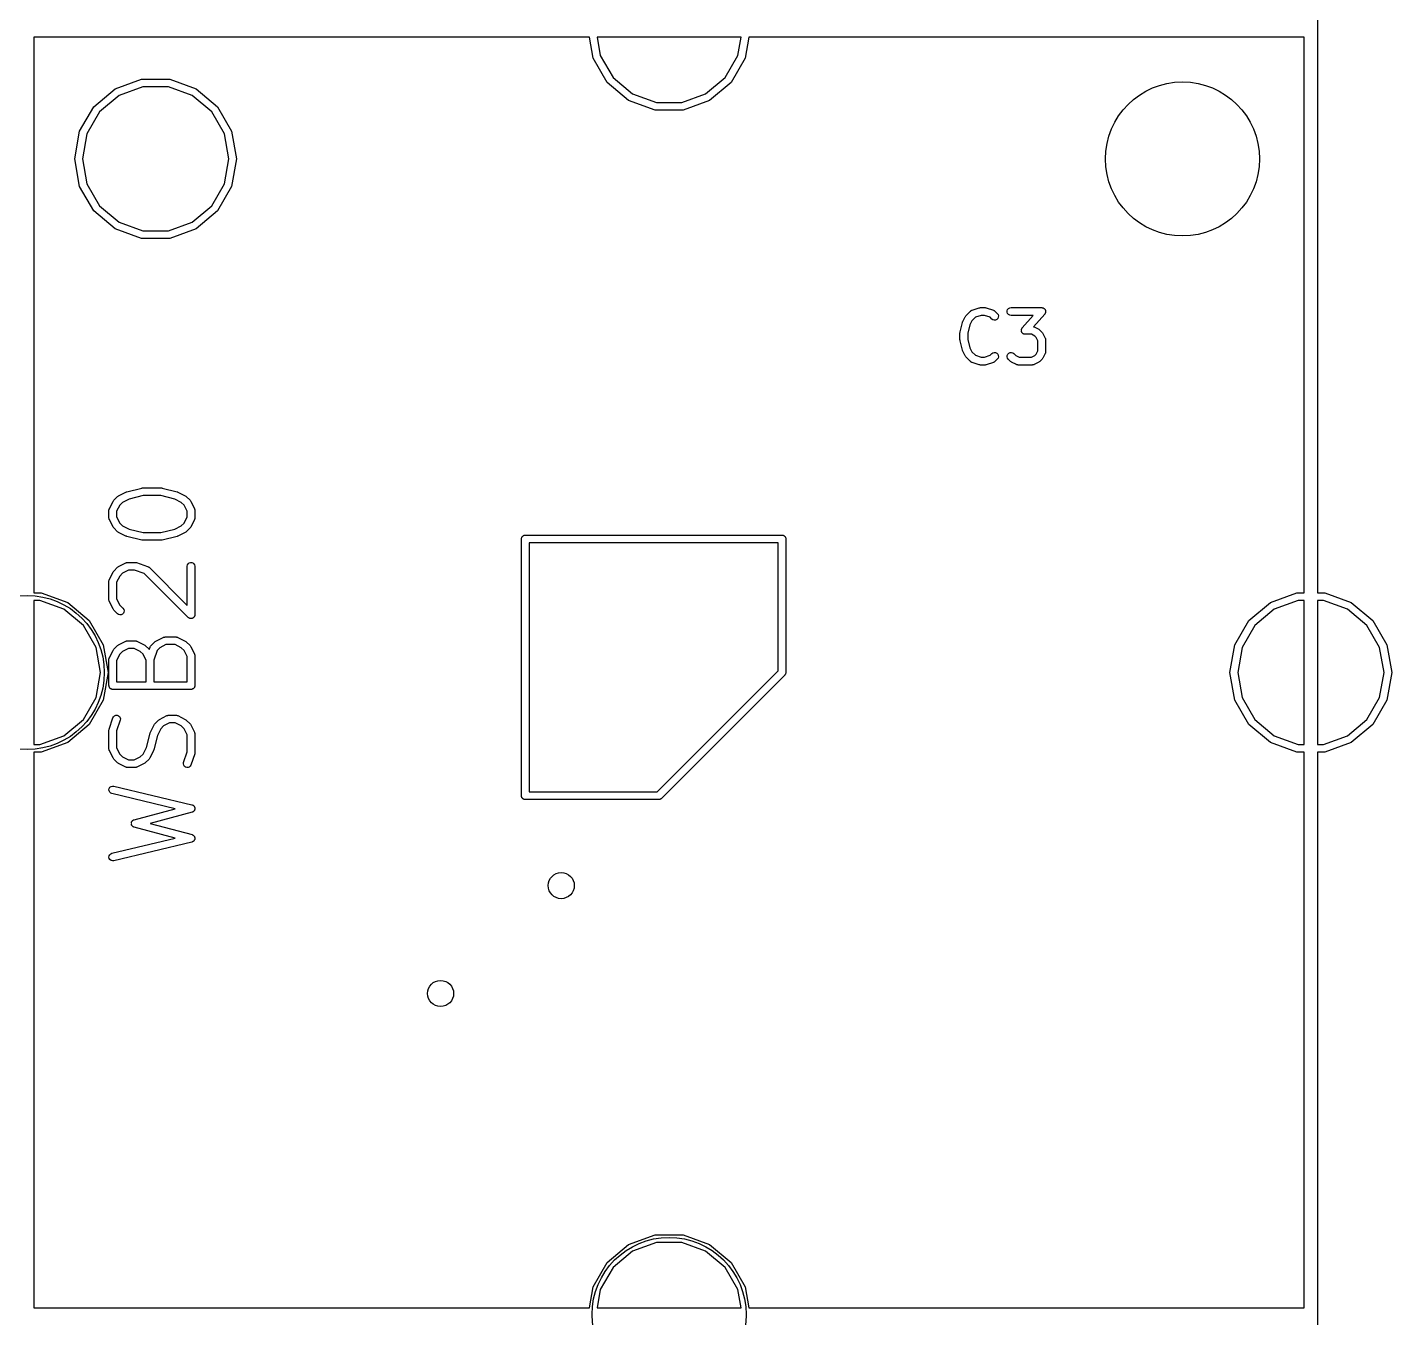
# Model space of a CAD drawing. Extents: x 0 to 102, y -163 to 0.
# Drawn here: x 75 to 101.58, y -125.06 to -99.94 of the extents above; entities that cross this region are included whole.
import ezdxf

# ---------------------------------------------------------------- set-up
doc = ezdxf.new("R2010")
doc.units = 0
doc.header["$MEASUREMENT"] = 0
doc.layers.add('BLACK', color=7, linetype='CONTINUOUS')

msp = doc.modelspace()

# ---------------------------------------------------------------- linework, layer by layer
at = {"layer": 'Black'}
for p, q in [((100.127, -89.0511), (100.127, -100)), ((85.9474, -100.127), (75.127, -100.127)), ((75.127, -100.127), (75.127, -110.949)), ((86.02, -100.539), (85.9474, -100.127)), ((86.0974, -100.127), (86.1609, -100.487)), ((88.9026, -100.127), (86.0974, -100.127)), ((88.8391, -100.487), (88.9026, -100.127)), ((89.0526, -100.127), (88.98, -100.539)), ((99.873, -100.127), (89.0526, -100.127)), ((99.873, -110.949), (99.873, -100.127)), ((100.127, -100), (100.127, -110.949)), ((86.2935, -101.012), (86.02, -100.539)), ((86.1609, -100.487), (86.4084, -100.916)), ((88.5916, -100.916), (88.8391, -100.487)), ((88.98, -100.539), (88.7065, -101.012)), ((76.7125, -101.136), (77.2265, -100.949)), ((77.2265, -100.949), (77.7735, -100.949)), ((77.7735, -100.949), (78.2875, -101.136)), ((86.4084, -100.916), (86.7875, -101.234)), ((88.2125, -101.234), (88.5916, -100.916)), ((76.2935, -101.488), (76.7125, -101.136)), ((77.2526, -101.097), (76.7875, -101.266)), ((77.7474, -101.097), (77.2526, -101.097)), ((78.2125, -101.266), (77.7474, -101.097)), ((78.2875, -101.136), (78.7065, -101.488)), ((86.7125, -101.364), (86.2935, -101.012)), ((86.7875, -101.234), (87.2526, -101.403)), ((87.7474, -101.403), (88.2125, -101.234)), ((88.7065, -101.012), (88.2875, -101.364)), ((76.02, -101.961), (76.2935, -101.488)), ((76.7875, -101.266), (76.4084, -101.584)), ((78.5916, -101.584), (78.2125, -101.266)), ((78.7065, -101.488), (78.98, -101.961)), ((87.2265, -101.551), (86.7125, -101.364)), ((87.2526, -101.403), (87.7474, -101.403)), ((88.2875, -101.364), (87.7735, -101.551)), ((76.4084, -101.584), (76.1609, -102.013)), ((78.8391, -102.013), (78.5916, -101.584)), ((87.7735, -101.551), (87.2265, -101.551)), ((75.925, -102.5), (76.02, -101.961)), ((76.1609, -102.013), (76.075, -102.5)), ((78.925, -102.5), (78.8391, -102.013)), ((78.98, -101.961), (79.075, -102.5)), ((76.02, -103.039), (75.925, -102.5)), ((76.075, -102.5), (76.1609, -102.987)), ((78.8391, -102.987), (78.925, -102.5)), ((79.075, -102.5), (78.98, -103.039)), ((76.2935, -103.512), (76.02, -103.039)), ((76.1609, -102.987), (76.4084, -103.416)), ((78.5916, -103.416), (78.8391, -102.987)), ((78.98, -103.039), (78.7065, -103.512)), ((76.7125, -103.864), (76.2935, -103.512)), ((76.4084, -103.416), (76.7875, -103.734)), ((78.2125, -103.734), (78.5916, -103.416)), ((78.7065, -103.512), (78.2875, -103.864)), ((77.2265, -104.051), (76.7125, -103.864)), ((76.7875, -103.734), (77.2526, -103.903)), ((77.2526, -103.903), (77.7474, -103.903)), ((77.7474, -103.903), (78.2125, -103.734)), ((78.2875, -103.864), (77.7735, -104.051)), ((77.7735, -104.051), (77.2265, -104.051)), ((93.2797, -105.555), (93.3716, -105.464)), ((93.3716, -105.464), (93.3752, -105.461)), ((93.3752, -105.461), (93.3781, -105.458)), ((93.3781, -105.458), (93.386, -105.453)), ((93.386, -105.453), (93.3933, -105.448)), ((93.3933, -105.448), (93.3975, -105.447)), ((93.3975, -105.447), (93.4014, -105.445)), ((93.4014, -105.445), (93.5393, -105.399)), ((93.5393, -105.399), (93.5513, -105.397)), ((93.5513, -105.397), (93.5634, -105.395)), ((93.5634, -105.395), (93.6553, -105.395)), ((93.6553, -105.395), (93.6673, -105.397)), ((93.6673, -105.397), (93.6794, -105.399)), ((93.6794, -105.399), (93.8173, -105.445)), ((93.8173, -105.445), (93.8211, -105.447)), ((93.8211, -105.447), (93.8254, -105.448)), ((93.8254, -105.448), (93.8327, -105.453)), ((93.8327, -105.453), (93.8405, -105.458)), ((93.8405, -105.458), (93.8435, -105.461)), ((93.8435, -105.461), (93.8471, -105.464)), ((93.8471, -105.464), (93.893, -105.509)), ((94.0858, -105.458), (94.0949, -105.433)), ((94.0858, -105.485), (94.0858, -105.458)), ((94.0949, -105.51), (94.0858, -105.485)), ((94.0949, -105.433), (94.1119, -105.413)), ((94.1119, -105.413), (94.1348, -105.4)), ((94.1348, -105.4), (94.1609, -105.395)), ((94.1609, -105.395), (94.7584, -105.395)), ((94.7584, -105.395), (94.7657, -105.397)), ((94.7657, -105.397), (94.7732, -105.397)), ((94.7732, -105.397), (94.7786, -105.399)), ((94.7786, -105.399), (94.7844, -105.4)), ((94.7844, -105.4), (94.7909, -105.404)), ((94.7909, -105.404), (94.7978, -105.406)), ((94.7978, -105.406), (94.8023, -105.41)), ((94.8023, -105.41), (94.8074, -105.413)), ((94.8074, -105.413), (94.8121, -105.419)), ((94.8121, -105.419), (94.8177, -105.424)), ((94.8177, -105.424), (94.8206, -105.429)), ((94.8206, -105.429), (94.8244, -105.433)), ((94.8244, -105.433), (94.8269, -105.44)), ((94.8294, -105.499), (94.8264, -105.504)), ((94.8269, -105.44), (94.8305, -105.447)), ((94.8309, -105.492), (94.8294, -105.499)), ((94.8305, -105.447), (94.8314, -105.453)), ((94.8334, -105.485), (94.8309, -105.492)), ((94.8314, -105.453), (94.8334, -105.458)), ((94.8334, -105.458), (94.8334, -105.466)), ((94.8334, -105.466), (94.8346, -105.473)), ((94.8346, -105.473), (94.8334, -105.479)), ((94.8334, -105.479), (94.8334, -105.485)), ((93.1677, -105.867), (93.2137, -105.683)), ((93.2137, -105.683), (93.2171, -105.675)), ((93.2171, -105.675), (93.2194, -105.667)), ((93.2194, -105.667), (93.2654, -105.575)), ((93.2654, -105.575), (93.2727, -105.565)), ((93.2727, -105.565), (93.2797, -105.555)), ((93.3595, -105.728), (93.3178, -105.894)), ((93.3962, -105.654), (93.3595, -105.728)), ((93.4666, -105.584), (93.3962, -105.654)), ((93.5757, -105.548), (93.4666, -105.584)), ((93.6429, -105.548), (93.5757, -105.548)), ((93.752, -105.584), (93.6429, -105.548)), ((93.7853, -105.617), (93.752, -105.584)), ((93.8069, -105.632), (93.7853, -105.617)), ((93.8325, -105.639), (93.8069, -105.632)), ((93.8589, -105.637), (93.8325, -105.639)), ((93.8828, -105.626), (93.8589, -105.637)), ((93.9016, -105.607), (93.8828, -105.626)), ((93.893, -105.509), (93.9082, -105.531)), ((93.9127, -105.583), (93.9016, -105.607)), ((93.9082, -105.531), (93.915, -105.557)), ((93.915, -105.557), (93.9127, -105.583)), ((94.1119, -105.53), (94.0949, -105.51)), ((94.1348, -105.543), (94.1119, -105.53)), ((94.1609, -105.548), (94.1348, -105.543)), ((94.5904, -105.548), (94.1609, -105.548)), ((94.3793, -105.789), (94.5904, -105.548)), ((94.8157, -105.522), (94.6005, -105.768)), ((94.6005, -105.768), (94.6006, -105.768)), ((94.6006, -105.768), (94.6044, -105.77)), ((94.8196, -105.515), (94.8157, -105.522)), ((94.8244, -105.51), (94.8196, -105.515)), ((94.8264, -105.504), (94.8244, -105.51)), ((93.1654, -105.885), (93.167, -105.876)), ((93.1654, -106.023), (93.1654, -105.885)), ((93.167, -106.032), (93.1654, -106.023)), ((93.167, -105.876), (93.1677, -105.867)), ((93.1677, -106.041), (93.167, -106.032)), ((93.3178, -105.894), (93.3178, -106.014)), ((93.3178, -106.014), (93.3595, -106.18)), ((94.3605, -105.838), (94.3616, -105.832)), ((94.3616, -105.845), (94.3605, -105.838)), ((94.3616, -105.826), (94.3641, -105.819)), ((94.3616, -105.832), (94.3616, -105.826)), ((94.3616, -105.852), (94.3616, -105.845)), ((94.3636, -105.858), (94.3616, -105.852)), ((94.3645, -105.864), (94.3636, -105.858)), ((94.3641, -105.819), (94.3656, -105.812)), ((94.3681, -105.87), (94.3645, -105.864)), ((94.3656, -105.812), (94.3686, -105.807)), ((94.3706, -105.877), (94.3681, -105.87)), ((94.3686, -105.807), (94.3706, -105.801)), ((94.3706, -105.801), (94.3754, -105.795)), ((94.3744, -105.882), (94.3706, -105.877)), ((94.3773, -105.887), (94.3744, -105.882)), ((94.3754, -105.795), (94.3793, -105.789)), ((94.3829, -105.892), (94.3773, -105.887)), ((94.3877, -105.898), (94.3829, -105.892)), ((94.3928, -105.9), (94.3877, -105.898)), ((94.3972, -105.904), (94.3928, -105.9)), ((94.4041, -105.907), (94.3972, -105.904)), ((94.4106, -105.911), (94.4041, -105.907)), ((94.4164, -105.912), (94.4106, -105.911)), ((94.4219, -105.914), (94.4164, -105.912)), ((94.4293, -105.914), (94.4219, -105.914)), ((94.4366, -105.915), (94.4293, -105.914)), ((94.5565, -105.915), (94.4366, -105.915)), ((94.6213, -105.948), (94.5565, -105.915)), ((94.6044, -105.77), (94.6086, -105.771)), ((94.6086, -105.771), (94.7005, -105.817)), ((94.6498, -105.976), (94.6213, -105.948)), ((94.6822, -106.041), (94.6498, -105.976)), ((94.7005, -105.817), (94.7103, -105.824)), ((94.7103, -105.824), (94.7203, -105.831)), ((94.7203, -105.831), (94.7663, -105.877)), ((94.7663, -105.877), (94.7733, -105.887)), ((94.7733, -105.887), (94.7806, -105.897)), ((94.7806, -105.897), (94.8265, -105.989)), ((94.8265, -105.989), (94.8278, -105.993)), ((94.8278, -105.993), (94.83, -105.997)), ((94.83, -105.997), (94.8315, -106.006)), ((94.8315, -106.006), (94.8341, -106.014)), ((94.8341, -106.014), (94.8338, -106.019)), ((94.8338, -106.019), (94.8346, -106.023)), ((94.8346, -106.023), (94.8346, -106.253)), ((93.2137, -106.225), (93.1677, -106.041)), ((93.2171, -106.233), (93.2137, -106.225)), ((93.2194, -106.241), (93.2171, -106.233)), ((93.2654, -106.333), (93.2194, -106.241)), ((93.3595, -106.18), (93.3962, -106.254)), ((93.3962, -106.254), (93.4666, -106.324)), ((93.752, -106.324), (93.7853, -106.291)), ((93.7853, -106.291), (93.8069, -106.276)), ((93.8069, -106.276), (93.8325, -106.269)), ((93.8325, -106.269), (93.8589, -106.271)), ((93.8589, -106.271), (93.8828, -106.282)), ((93.8828, -106.282), (93.9016, -106.301)), ((94.0984, -106.301), (94.1172, -106.282)), ((94.1172, -106.282), (94.1411, -106.271)), ((94.1411, -106.271), (94.1675, -106.269)), ((94.1675, -106.269), (94.1931, -106.276)), ((94.1931, -106.276), (94.2147, -106.291)), ((94.2147, -106.291), (94.252, -106.328)), ((94.6213, -106.328), (94.6498, -106.3)), ((94.6498, -106.3), (94.6822, -106.235)), ((94.6822, -106.235), (94.6822, -106.041)), ((94.8265, -106.287), (94.7806, -106.379)), ((94.8278, -106.283), (94.8265, -106.287)), ((94.83, -106.279), (94.8278, -106.283)), ((94.8315, -106.27), (94.83, -106.279)), ((94.8341, -106.262), (94.8315, -106.27)), ((94.8346, -106.253), (94.8338, -106.257)), ((94.8338, -106.257), (94.8341, -106.262)), ((93.2727, -106.343), (93.2654, -106.333)), ((93.2797, -106.353), (93.2727, -106.343)), ((93.3716, -106.445), (93.2797, -106.353)), ((93.3752, -106.447), (93.3716, -106.445)), ((93.3781, -106.45), (93.3752, -106.447)), ((93.386, -106.455), (93.3781, -106.45)), ((93.3933, -106.46), (93.386, -106.455)), ((93.3975, -106.461), (93.3933, -106.46)), ((93.4014, -106.463), (93.3975, -106.461)), ((93.5393, -106.509), (93.4014, -106.463)), ((93.4666, -106.324), (93.5757, -106.36)), ((93.5513, -106.511), (93.5393, -106.509)), ((93.5634, -106.513), (93.5513, -106.511)), ((93.6553, -106.513), (93.5634, -106.513)), ((93.5757, -106.36), (93.6429, -106.36)), ((93.6429, -106.36), (93.752, -106.324)), ((93.6673, -106.511), (93.6553, -106.513)), ((93.6794, -106.509), (93.6673, -106.511)), ((93.8173, -106.463), (93.6794, -106.509)), ((93.8211, -106.461), (93.8173, -106.463)), ((93.8254, -106.46), (93.8211, -106.461)), ((93.8327, -106.455), (93.8254, -106.46)), ((93.8405, -106.45), (93.8327, -106.455)), ((93.8435, -106.447), (93.8405, -106.45)), ((93.8471, -106.445), (93.8435, -106.447)), ((93.893, -106.399), (93.8471, -106.445)), ((93.9082, -106.377), (93.893, -106.399)), ((93.9016, -106.301), (93.9127, -106.325)), ((93.915, -106.351), (93.9082, -106.377)), ((93.9127, -106.325), (93.915, -106.351)), ((94.085, -106.351), (94.0873, -106.325)), ((94.0918, -106.377), (94.085, -106.351)), ((94.0873, -106.325), (94.0984, -106.301)), ((94.107, -106.399), (94.0918, -106.377)), ((94.1529, -106.445), (94.107, -106.399)), ((94.1629, -106.452), (94.1529, -106.445)), ((94.1728, -106.459), (94.1629, -106.452)), ((94.2647, -106.505), (94.1728, -106.459)), ((94.252, -106.328), (94.3167, -106.36)), ((94.2689, -106.506), (94.2647, -106.505)), ((94.2727, -106.508), (94.2689, -106.506)), ((94.2815, -106.51), (94.2727, -106.508)), ((94.29, -106.512), (94.2815, -106.51)), ((94.2944, -106.512), (94.29, -106.512)), ((94.2988, -106.513), (94.2944, -106.512)), ((94.5745, -106.513), (94.2988, -106.513)), ((94.3167, -106.36), (94.5565, -106.36)), ((94.5565, -106.36), (94.6213, -106.328)), ((94.5788, -106.512), (94.5745, -106.513)), ((94.5832, -106.512), (94.5788, -106.512)), ((94.5918, -106.51), (94.5832, -106.512)), ((94.6006, -106.508), (94.5918, -106.51)), ((94.6044, -106.506), (94.6006, -106.508)), ((94.6086, -106.505), (94.6044, -106.506)), ((94.7005, -106.459), (94.6086, -106.505)), ((94.7103, -106.452), (94.7005, -106.459)), ((94.7203, -106.445), (94.7103, -106.452)), ((94.7663, -106.399), (94.7203, -106.445)), ((94.7733, -106.389), (94.7663, -106.399)), ((94.7806, -106.379), (94.7733, -106.389)), ((76.9375, -108.98), (77.2278, -108.908)), ((77.2278, -108.908), (77.237, -108.907)), ((77.237, -108.907), (77.246, -108.905)), ((77.246, -108.905), (77.6089, -108.905)), ((77.6089, -108.905), (77.6179, -108.907)), ((77.6179, -108.907), (77.627, -108.908)), ((77.627, -108.908), (77.9173, -108.98)), ((76.5983, -109.31), (76.6709, -109.164)), ((76.6709, -109.164), (76.6781, -109.155)), ((76.6781, -109.155), (76.685, -109.145)), ((76.685, -109.145), (76.7575, -109.072)), ((76.7575, -109.072), (76.7674, -109.066)), ((76.7674, -109.066), (76.777, -109.058)), ((76.777, -109.058), (76.9222, -108.986)), ((76.855, -109.187), (76.7996, -109.242)), ((76.9819, -109.124), (76.855, -109.187)), ((76.9222, -108.986), (76.93, -108.983)), ((76.93, -108.983), (76.9375, -108.98)), ((77.2552, -109.055), (76.9819, -109.124)), ((77.5996, -109.055), (77.2552, -109.055)), ((77.873, -109.124), (77.5996, -109.055)), ((77.9999, -109.187), (77.873, -109.124)), ((77.9173, -108.98), (77.9248, -108.983)), ((77.9248, -108.983), (77.9327, -108.986)), ((77.9327, -108.986), (78.0778, -109.058)), ((78.0552, -109.242), (77.9999, -109.187)), ((78.0778, -109.058), (78.0875, -109.066)), ((78.0875, -109.066), (78.0973, -109.072)), ((78.0973, -109.072), (78.1699, -109.145)), ((78.1699, -109.145), (78.1768, -109.155)), ((78.1768, -109.155), (78.1839, -109.164)), ((78.1839, -109.164), (78.2565, -109.31)), ((76.5904, -109.343), (76.5912, -109.339)), ((76.5904, -109.488), (76.5904, -109.343)), ((76.5912, -109.493), (76.5904, -109.488)), ((76.5909, -109.335), (76.5934, -109.326)), ((76.5912, -109.339), (76.5909, -109.335)), ((76.5934, -109.326), (76.595, -109.317)), ((76.595, -109.317), (76.5971, -109.314)), ((76.5971, -109.314), (76.5983, -109.31)), ((76.7996, -109.242), (76.7404, -109.361)), ((76.7404, -109.361), (76.7404, -109.471)), ((76.7404, -109.471), (76.7996, -109.589)), ((78.1144, -109.361), (78.0552, -109.242)), ((78.0552, -109.589), (78.1144, -109.471)), ((78.1144, -109.471), (78.1144, -109.361)), ((78.2565, -109.31), (78.2577, -109.314)), ((78.2577, -109.314), (78.2599, -109.317)), ((78.2599, -109.317), (78.2614, -109.326)), ((78.2614, -109.326), (78.2639, -109.335)), ((78.2639, -109.335), (78.2637, -109.339)), ((78.2637, -109.339), (78.2644, -109.343)), ((78.2644, -109.488), (78.2637, -109.493)), ((78.2644, -109.343), (78.2644, -109.488)), ((76.5909, -109.497), (76.5912, -109.493)), ((76.5934, -109.505), (76.5909, -109.497)), ((76.595, -109.514), (76.5934, -109.505)), ((76.5971, -109.518), (76.595, -109.514)), ((76.5983, -109.522), (76.5971, -109.518)), ((76.6709, -109.667), (76.5983, -109.522)), ((76.6781, -109.677), (76.6709, -109.667)), ((76.685, -109.686), (76.6781, -109.677)), ((76.7575, -109.759), (76.685, -109.686)), ((76.7996, -109.589), (76.855, -109.644)), ((76.855, -109.644), (76.9819, -109.708)), ((76.9819, -109.708), (77.2552, -109.776)), ((77.5996, -109.776), (77.873, -109.708)), ((77.873, -109.708), (77.9999, -109.644)), ((77.9999, -109.644), (78.0552, -109.589)), ((78.1699, -109.686), (78.0973, -109.759)), ((78.1768, -109.677), (78.1699, -109.686)), ((78.1839, -109.667), (78.1768, -109.677)), ((78.2565, -109.522), (78.1839, -109.667)), ((78.2577, -109.518), (78.2565, -109.522)), ((78.2599, -109.514), (78.2577, -109.518)), ((78.2614, -109.505), (78.2599, -109.514)), ((78.2639, -109.497), (78.2614, -109.505)), ((78.2637, -109.493), (78.2639, -109.497)), ((76.7674, -109.766), (76.7575, -109.759)), ((76.777, -109.773), (76.7674, -109.766)), ((76.9222, -109.846), (76.777, -109.773)), ((76.93, -109.848), (76.9222, -109.846)), ((76.9375, -109.851), (76.93, -109.848)), ((77.2278, -109.924), (76.9375, -109.851)), ((77.237, -109.925), (77.2278, -109.924)), ((77.246, -109.926), (77.237, -109.925)), ((77.6089, -109.926), (77.246, -109.926)), ((77.2552, -109.776), (77.5996, -109.776)), ((77.6179, -109.925), (77.6089, -109.926)), ((77.627, -109.924), (77.6179, -109.925)), ((77.9173, -109.851), (77.627, -109.924)), ((77.9248, -109.848), (77.9173, -109.851)), ((77.9327, -109.846), (77.9248, -109.848)), ((78.0778, -109.773), (77.9327, -109.846)), ((78.0875, -109.766), (78.0778, -109.773)), ((78.0973, -109.759), (78.0875, -109.766)), ((84.625, -109.9), (84.6261, -109.894)), ((84.625, -114.9), (84.625, -109.9)), ((84.6261, -109.887), (84.6284, -109.881)), ((84.6261, -109.894), (84.6261, -109.887)), ((84.6284, -109.881), (84.6295, -109.874)), ((84.6295, -109.874), (84.6328, -109.869)), ((84.6328, -109.869), (84.635, -109.862)), ((84.635, -109.862), (84.6393, -109.857)), ((84.6393, -109.857), (84.6425, -109.852)), ((84.6425, -109.852), (84.6476, -109.848)), ((84.6476, -109.848), (84.6518, -109.843)), ((84.6518, -109.843), (84.6575, -109.839)), ((84.6575, -109.839), (84.6625, -109.835)), ((84.6625, -109.835), (84.6687, -109.833)), ((84.6687, -109.833), (84.6743, -109.83)), ((84.6743, -109.83), (84.6808, -109.828)), ((84.6808, -109.828), (84.687, -109.826)), ((84.687, -109.826), (84.6935, -109.826)), ((84.6935, -109.826), (84.7, -109.825)), ((84.7, -109.825), (89.7, -109.825)), ((84.775, -109.975), (84.775, -114.825)), ((89.625, -109.975), (84.775, -109.975)), ((89.625, -112.469), (89.625, -109.975)), ((89.7, -109.825), (89.7065, -109.826)), ((89.7065, -109.826), (89.713, -109.826)), ((89.713, -109.826), (89.7192, -109.828)), ((89.7192, -109.828), (89.7257, -109.83)), ((89.7257, -109.83), (89.7313, -109.833)), ((89.7313, -109.833), (89.7375, -109.835)), ((89.7375, -109.835), (89.7425, -109.839)), ((89.7425, -109.839), (89.7482, -109.843)), ((89.7482, -109.843), (89.7524, -109.848)), ((89.7524, -109.848), (89.7575, -109.852)), ((89.7575, -109.852), (89.7607, -109.857)), ((89.7607, -109.857), (89.765, -109.862)), ((89.765, -109.862), (89.7672, -109.869)), ((89.7672, -109.869), (89.7705, -109.874)), ((89.7705, -109.874), (89.7716, -109.881)), ((89.7716, -109.881), (89.7739, -109.887)), ((89.7739, -109.887), (89.7739, -109.894)), ((89.7739, -109.894), (89.775, -109.9)), ((89.775, -109.9), (89.775, -112.5)), ((76.5983, -110.688), (76.6709, -110.543)), ((76.6709, -110.543), (76.6781, -110.534)), ((76.6781, -110.534), (76.685, -110.524)), ((76.685, -110.524), (76.7575, -110.451)), ((76.7575, -110.451), (76.7674, -110.444)), ((76.7674, -110.444), (76.777, -110.437)), ((76.777, -110.437), (76.9222, -110.365)), ((76.9734, -110.507), (76.855, -110.566)), ((76.9222, -110.365), (76.9263, -110.363)), ((76.9263, -110.363), (76.9301, -110.361)), ((76.9301, -110.361), (76.9387, -110.36)), ((76.9387, -110.36), (76.9471, -110.357)), ((76.9471, -110.357), (76.9515, -110.357)), ((76.9515, -110.357), (76.9557, -110.357)), ((76.9557, -110.357), (77.1009, -110.357)), ((77.0887, -110.507), (76.9734, -110.507)), ((77.2781, -110.57), (77.0887, -110.507)), ((77.1009, -110.357), (77.1127, -110.359)), ((77.1127, -110.359), (77.1246, -110.361)), ((77.1246, -110.361), (77.3423, -110.433)), ((77.3423, -110.433), (77.3461, -110.435)), ((77.3461, -110.435), (77.3503, -110.436)), ((77.3503, -110.436), (77.3575, -110.441)), ((77.3575, -110.441), (77.3652, -110.446)), ((77.3652, -110.446), (77.3681, -110.449)), ((77.3681, -110.449), (77.3716, -110.451)), ((77.3716, -110.451), (78.1144, -111.194)), ((78.1144, -110.432), (78.119, -110.406)), ((78.1144, -111.194), (78.1144, -110.432)), ((78.119, -110.406), (78.132, -110.384)), ((78.132, -110.384), (78.1519, -110.367)), ((78.1519, -110.367), (78.1764, -110.358)), ((78.1764, -110.358), (78.2025, -110.358)), ((78.2025, -110.358), (78.2269, -110.367)), ((78.2269, -110.367), (78.2469, -110.384)), ((78.2469, -110.384), (78.2599, -110.406)), ((78.2599, -110.406), (78.2644, -110.432)), ((78.2644, -110.432), (78.2644, -111.375)), ((76.5904, -110.722), (76.5912, -110.718)), ((76.5904, -111.085), (76.5904, -110.722)), ((76.5909, -110.713), (76.5934, -110.705)), ((76.5912, -110.718), (76.5909, -110.713)), ((76.5934, -110.705), (76.595, -110.696)), ((76.595, -110.696), (76.5971, -110.693)), ((76.5971, -110.693), (76.5983, -110.688)), ((76.7996, -110.621), (76.7404, -110.74)), ((76.7404, -110.74), (76.7404, -111.067)), ((76.855, -110.566), (76.7996, -110.621)), ((78.1364, -111.428), (77.2781, -110.57)), ((75.127, -110.949), (75.2735, -110.949)), ((75.2735, -110.949), (75.7875, -111.136)), ((76.7404, -111.067), (76.7996, -111.186)), ((99.2125, -111.136), (99.7265, -110.949)), ((99.7265, -110.949), (99.873, -110.949)), ((100.127, -110.949), (100.273, -110.949)), ((100.273, -110.949), (100.787, -111.136)), ((75.2474, -111.097), (75.127, -111.097)), ((75.127, -111.097), (75.127, -113.903)), ((75.7125, -111.266), (75.2474, -111.097)), ((76.0916, -111.584), (75.7125, -111.266)), ((75.7875, -111.136), (76.2065, -111.488)), ((76.5912, -111.089), (76.5904, -111.085)), ((76.5909, -111.093), (76.5912, -111.089)), ((76.5934, -111.102), (76.5909, -111.093)), ((76.595, -111.111), (76.5934, -111.102)), ((76.5971, -111.114), (76.595, -111.111)), ((76.5983, -111.118), (76.5971, -111.114)), ((76.6709, -111.264), (76.5983, -111.118)), ((76.6781, -111.273), (76.6709, -111.264)), ((76.685, -111.283), (76.6781, -111.273)), ((76.7575, -111.356), (76.685, -111.283)), ((76.7996, -111.186), (76.8636, -111.25)), ((76.872, -111.346), (76.8536, -111.364)), ((76.8636, -111.25), (76.8785, -111.271)), ((76.883, -111.322), (76.872, -111.346)), ((76.8785, -111.271), (76.8853, -111.296)), ((76.8853, -111.296), (76.883, -111.322)), ((98.7935, -111.488), (99.2125, -111.136)), ((99.2875, -111.266), (98.9084, -111.584)), ((99.7526, -111.097), (99.2875, -111.266)), ((99.873, -111.097), (99.7526, -111.097)), ((99.873, -113.903), (99.873, -111.097)), ((100.247, -111.097), (100.127, -111.097)), ((100.127, -111.097), (100.127, -113.903)), ((100.712, -111.266), (100.247, -111.097)), ((101.092, -111.584), (100.712, -111.266)), ((100.787, -111.136), (101.207, -111.488)), ((76.3391, -112.013), (76.0916, -111.584)), ((76.2065, -111.488), (76.48, -111.961)), ((76.7789, -111.371), (76.7575, -111.356)), ((76.804, -111.377), (76.7789, -111.371)), ((76.83, -111.375), (76.804, -111.377)), ((76.8536, -111.364), (76.83, -111.375)), ((78.1444, -111.434), (78.1364, -111.428)), ((78.1519, -111.44), (78.1444, -111.434)), ((78.155, -111.441), (78.1519, -111.44)), ((78.1577, -111.443), (78.155, -111.441)), ((78.1672, -111.446), (78.1577, -111.443)), ((78.1764, -111.449), (78.1672, -111.446)), ((78.1797, -111.449), (78.1764, -111.449)), ((78.1829, -111.45), (78.1797, -111.449)), ((78.1926, -111.449), (78.1829, -111.45)), ((78.2025, -111.449), (78.1926, -111.449)), ((78.2056, -111.448), (78.2025, -111.449)), ((78.2088, -111.448), (78.2056, -111.448)), ((78.2177, -111.443), (78.2088, -111.448)), ((78.2269, -111.44), (78.2177, -111.443)), ((78.2295, -111.438), (78.2269, -111.44)), ((78.2324, -111.437), (78.2295, -111.438)), ((78.2394, -111.43), (78.2324, -111.437)), ((78.2469, -111.423), (78.2394, -111.43)), ((78.2485, -111.42), (78.2469, -111.423)), ((78.2509, -111.418), (78.2485, -111.42)), ((78.255, -111.409), (78.2509, -111.418)), ((78.2599, -111.401), (78.255, -111.409)), ((78.2605, -111.398), (78.2599, -111.401)), ((78.2619, -111.395), (78.2605, -111.398)), ((78.2627, -111.385), (78.2619, -111.395)), ((78.2644, -111.375), (78.2627, -111.385)), ((98.52, -111.961), (98.7935, -111.488)), ((98.9084, -111.584), (98.6609, -112.013)), ((101.339, -112.013), (101.092, -111.584)), ((101.207, -111.488), (101.48, -111.961)), ((77.5027, -111.889), (77.6479, -111.816)), ((77.6479, -111.816), (77.652, -111.815)), ((77.652, -111.815), (77.6558, -111.813)), ((77.6558, -111.813), (77.6644, -111.811)), ((77.6644, -111.811), (77.6729, -111.809)), ((77.6729, -111.809), (77.6772, -111.809)), ((77.6772, -111.809), (77.6814, -111.808)), ((77.6814, -111.808), (77.8991, -111.808)), ((77.8991, -111.808), (77.9034, -111.809)), ((77.9034, -111.809), (77.9077, -111.809)), ((77.9077, -111.809), (77.9161, -111.811)), ((77.9161, -111.811), (77.9248, -111.813)), ((77.9248, -111.813), (77.9285, -111.815)), ((77.9285, -111.815), (77.9327, -111.816)), ((77.9327, -111.816), (78.0778, -111.889)), ((76.425, -112.5), (76.3391, -112.013)), ((76.48, -111.961), (76.575, -112.5)), ((76.5983, -112.212), (76.6709, -112.067)), ((76.6709, -112.067), (76.6781, -112.058)), ((76.6781, -112.058), (76.685, -112.048)), ((76.685, -112.048), (76.7575, -111.975)), ((76.7996, -112.145), (76.7404, -112.264)), ((76.7575, -111.975), (76.7674, -111.968)), ((76.7674, -111.968), (76.777, -111.961)), ((76.777, -111.961), (76.9222, -111.889)), ((76.855, -112.09), (76.7996, -112.145)), ((76.9734, -112.031), (76.855, -112.09)), ((76.9222, -111.889), (76.9263, -111.887)), ((76.9263, -111.887), (76.9301, -111.885)), ((76.9301, -111.885), (76.9387, -111.884)), ((76.9387, -111.884), (76.9471, -111.881)), ((76.9471, -111.881), (76.9515, -111.881)), ((76.9515, -111.881), (76.9557, -111.881)), ((76.9557, -111.881), (77.1009, -111.881)), ((77.0832, -112.031), (76.9734, -112.031)), ((77.2016, -112.09), (77.0832, -112.031)), ((77.1009, -111.881), (77.1051, -111.881)), ((77.1051, -111.881), (77.1094, -111.881)), ((77.1094, -111.881), (77.1179, -111.884)), ((77.1179, -111.884), (77.1265, -111.885)), ((77.1265, -111.885), (77.1303, -111.887)), ((77.1303, -111.887), (77.1344, -111.889)), ((77.1344, -111.889), (77.2795, -111.961)), ((77.2569, -112.145), (77.2016, -112.09)), ((77.3161, -112.264), (77.2569, -112.145)), ((77.2795, -111.961), (77.2892, -111.968)), ((77.2892, -111.968), (77.299, -111.975)), ((77.299, -111.975), (77.3716, -112.048)), ((77.3716, -112.048), (77.376, -112.054)), ((77.376, -112.054), (77.3926, -112.005)), ((77.3926, -112.005), (77.3946, -112.001)), ((77.3946, -112.001), (77.3957, -111.997)), ((77.3957, -111.997), (77.4008, -111.989)), ((77.4008, -111.989), (77.405, -111.982)), ((77.405, -111.982), (77.4082, -111.979)), ((77.4082, -111.979), (77.4107, -111.975)), ((77.4107, -111.975), (77.4833, -111.903)), ((77.5293, -112.069), (77.4661, -112.258)), ((77.4833, -111.903), (77.4931, -111.896)), ((77.4931, -111.896), (77.5027, -111.889)), ((77.5807, -112.017), (77.5293, -112.069)), ((77.6991, -111.958), (77.5807, -112.017)), ((77.8814, -111.958), (77.6991, -111.958)), ((77.9999, -112.017), (77.8814, -111.958)), ((78.0552, -112.073), (77.9999, -112.017)), ((78.1144, -112.191), (78.0552, -112.073)), ((78.0778, -111.889), (78.0875, -111.896)), ((78.0875, -111.896), (78.0973, -111.903)), ((78.0973, -111.903), (78.1699, -111.975)), ((78.1699, -111.975), (78.1768, -111.985)), ((78.1768, -111.985), (78.1839, -111.995)), ((78.1839, -111.995), (78.2565, -112.14)), ((78.2565, -112.14), (78.2577, -112.144)), ((78.2577, -112.144), (78.2599, -112.148)), ((98.425, -112.5), (98.52, -111.961)), ((98.6609, -112.013), (98.575, -112.5)), ((101.425, -112.5), (101.339, -112.013)), ((101.48, -111.961), (101.575, -112.5)), ((76.5904, -112.246), (76.5912, -112.242)), ((76.5904, -112.754), (76.5904, -112.246)), ((76.5909, -112.237), (76.5934, -112.229)), ((76.5912, -112.242), (76.5909, -112.237)), ((76.5934, -112.229), (76.595, -112.22)), ((76.595, -112.22), (76.5971, -112.217)), ((76.5971, -112.217), (76.5983, -112.212)), ((76.7404, -112.264), (76.7404, -112.679)), ((77.3161, -112.679), (77.3161, -112.264)), ((77.4661, -112.258), (77.4661, -112.679)), ((78.1144, -112.679), (78.1144, -112.191)), ((78.2599, -112.148), (78.2614, -112.156)), ((78.2614, -112.156), (78.2639, -112.165)), ((78.2639, -112.165), (78.2637, -112.169)), ((78.2637, -112.169), (78.2644, -112.173)), ((78.2644, -112.173), (78.2644, -112.754)), ((76.3391, -112.987), (76.425, -112.5)), ((76.575, -112.5), (76.48, -113.039)), ((87.2689, -114.825), (89.625, -112.469)), ((89.753, -112.553), (87.353, -114.953)), ((89.7549, -112.55), (89.753, -112.553)), ((89.7575, -112.548), (89.7549, -112.55)), ((89.7623, -112.54), (89.7575, -112.548)), ((89.768, -112.532), (89.7623, -112.54)), ((89.7688, -112.529), (89.768, -112.532)), ((89.7705, -112.526), (89.7688, -112.529)), ((89.7722, -112.516), (89.7705, -112.526)), ((89.7747, -112.507), (89.7722, -112.516)), ((89.775, -112.5), (89.7744, -112.503)), ((89.7744, -112.503), (89.7747, -112.507)), ((98.52, -113.039), (98.425, -112.5)), ((98.575, -112.5), (98.6609, -112.987)), ((101.339, -112.987), (101.425, -112.5)), ((101.575, -112.5), (101.48, -113.039)), ((76.5916, -112.76), (76.5904, -112.754)), ((76.5916, -112.767), (76.5916, -112.76)), ((76.5938, -112.773), (76.5916, -112.767)), ((76.595, -112.78), (76.5938, -112.773)), ((76.5982, -112.785), (76.595, -112.78)), ((76.6005, -112.791), (76.5982, -112.785)), ((76.6047, -112.797), (76.6005, -112.791)), ((76.608, -112.802), (76.6047, -112.797)), ((76.613, -112.806), (76.608, -112.802)), ((76.6172, -112.811), (76.613, -112.806)), ((76.6229, -112.815), (76.6172, -112.811)), ((76.6279, -112.819), (76.6229, -112.815)), ((76.6341, -112.821), (76.6279, -112.819)), ((76.6398, -112.824), (76.6341, -112.821)), ((76.6462, -112.826), (76.6398, -112.824)), ((76.6524, -112.828), (76.6462, -112.826)), ((76.659, -112.828), (76.6524, -112.828)), ((76.6654, -112.829), (76.659, -112.828)), ((78.1894, -112.829), (76.6654, -112.829)), ((76.7404, -112.679), (77.3161, -112.679)), ((77.4661, -112.679), (78.1144, -112.679)), ((78.1959, -112.828), (78.1894, -112.829)), ((78.2025, -112.828), (78.1959, -112.828)), ((78.2086, -112.826), (78.2025, -112.828)), ((78.2151, -112.824), (78.2086, -112.826)), ((78.2208, -112.821), (78.2151, -112.824)), ((78.2269, -112.819), (78.2208, -112.821)), ((78.232, -112.815), (78.2269, -112.819)), ((78.2376, -112.811), (78.232, -112.815)), ((78.2419, -112.806), (78.2376, -112.811)), ((78.2469, -112.802), (78.2419, -112.806)), ((78.2502, -112.797), (78.2469, -112.802)), ((78.2544, -112.791), (78.2502, -112.797)), ((78.2566, -112.785), (78.2544, -112.791)), ((78.2599, -112.78), (78.2566, -112.785)), ((78.261, -112.773), (78.2599, -112.78)), ((78.2633, -112.767), (78.261, -112.773)), ((78.2644, -112.754), (78.2633, -112.76)), ((78.2633, -112.76), (78.2633, -112.767)), ((76.0916, -113.416), (76.3391, -112.987)), ((76.48, -113.039), (76.2065, -113.512)), ((98.7935, -113.512), (98.52, -113.039)), ((98.6609, -112.987), (98.9084, -113.416)), ((101.092, -113.416), (101.339, -112.987)), ((101.48, -113.039), (101.207, -113.512)), ((75.7125, -113.734), (76.0916, -113.416)), ((76.5943, -113.601), (76.6668, -113.383)), ((76.6668, -113.383), (76.6793, -113.361)), ((76.6793, -113.361), (76.6987, -113.343)), ((76.6987, -113.343), (76.723, -113.334)), ((76.723, -113.334), (76.749, -113.333)), ((76.8092, -113.431), (76.7404, -113.637)), ((76.749, -113.333), (76.7737, -113.341)), ((76.7737, -113.341), (76.7941, -113.357)), ((76.7941, -113.357), (76.8077, -113.38)), ((76.8077, -113.38), (76.813, -113.405)), ((76.813, -113.405), (76.8092, -113.431)), ((77.4833, -113.499), (77.5558, -113.427)), ((77.5558, -113.427), (77.5657, -113.42)), ((77.5657, -113.42), (77.5753, -113.413)), ((77.5753, -113.413), (77.7205, -113.34)), ((77.7205, -113.34), (77.7246, -113.339)), ((77.7246, -113.339), (77.7283, -113.337)), ((77.7283, -113.337), (77.737, -113.335)), ((77.737, -113.335), (77.7454, -113.333)), ((77.7454, -113.333), (77.7497, -113.333)), ((77.7497, -113.333), (77.754, -113.332)), ((77.754, -113.332), (77.8991, -113.332)), ((77.8991, -113.332), (77.9034, -113.333)), ((77.9034, -113.333), (77.9077, -113.333)), ((77.9077, -113.333), (77.9161, -113.335)), ((77.9161, -113.335), (77.9248, -113.337)), ((77.9248, -113.337), (77.9285, -113.339)), ((77.9285, -113.339), (77.9327, -113.34)), ((77.9327, -113.34), (78.0778, -113.413)), ((78.0778, -113.413), (78.0875, -113.42)), ((78.0875, -113.42), (78.0973, -113.427)), ((78.0973, -113.427), (78.1699, -113.499)), ((98.9084, -113.416), (99.2875, -113.734)), ((100.712, -113.734), (101.092, -113.416)), ((75.2474, -113.903), (75.7125, -113.734)), ((76.2065, -113.512), (75.7875, -113.864)), ((76.5904, -113.625), (76.5925, -113.613)), ((76.5904, -113.988), (76.5904, -113.625)), ((76.5925, -113.613), (76.5943, -113.601)), ((76.7404, -113.637), (76.7404, -113.97)), ((77.3204, -113.962), (77.391, -113.679)), ((77.391, -113.679), (77.3943, -113.672)), ((77.3943, -113.672), (77.3966, -113.664)), ((77.3966, -113.664), (77.4692, -113.519)), ((77.5345, -113.724), (77.4639, -114.006)), ((77.4692, -113.519), (77.4764, -113.509)), ((77.4764, -113.509), (77.4833, -113.499)), ((77.5979, -113.597), (77.5345, -113.724)), ((77.6533, -113.541), (77.5979, -113.597)), ((77.7717, -113.482), (77.6533, -113.541)), ((77.8814, -113.482), (77.7717, -113.482)), ((77.9999, -113.541), (77.8814, -113.482)), ((78.0552, -113.597), (77.9999, -113.541)), ((78.1144, -113.715), (78.0552, -113.597)), ((78.1144, -114.048), (78.1144, -113.715)), ((78.1699, -113.499), (78.1768, -113.509)), ((78.1768, -113.509), (78.1839, -113.519)), ((78.1839, -113.519), (78.2565, -113.664)), ((78.2565, -113.664), (78.2577, -113.668)), ((78.2577, -113.668), (78.2599, -113.672)), ((78.2599, -113.672), (78.2614, -113.68)), ((78.2614, -113.68), (78.2639, -113.689)), ((78.2639, -113.689), (78.2637, -113.693)), ((78.2637, -113.693), (78.2644, -113.697)), ((78.2644, -113.697), (78.2644, -114.06)), ((99.2125, -113.864), (98.7935, -113.512)), ((99.2875, -113.734), (99.7526, -113.903)), ((100.247, -113.903), (100.712, -113.734)), ((101.207, -113.512), (100.787, -113.864)), ((75.127, -113.903), (75.2474, -113.903)), ((75.7875, -113.864), (75.2735, -114.051)), ((76.5912, -113.992), (76.5904, -113.988)), ((76.5909, -113.996), (76.5912, -113.992)), ((76.5934, -114.005), (76.5909, -113.996)), ((76.595, -114.013), (76.5934, -114.005)), ((76.7404, -113.97), (76.7996, -114.088)), ((77.2569, -114.088), (77.3204, -113.962)), ((77.4639, -114.006), (77.4606, -114.013)), ((99.7265, -114.051), (99.2125, -113.864)), ((99.7526, -113.903), (99.873, -113.903)), ((100.127, -113.903), (100.247, -113.903)), ((100.787, -113.864), (100.273, -114.051)), ((75.2735, -114.051), (75.127, -114.051)), ((75.127, -114.051), (75.127, -124.873)), ((76.5971, -114.017), (76.595, -114.013)), ((76.5983, -114.021), (76.5971, -114.017)), ((76.6709, -114.166), (76.5983, -114.021)), ((76.6781, -114.176), (76.6709, -114.166)), ((76.685, -114.186), (76.6781, -114.176)), ((76.7575, -114.258), (76.685, -114.186)), ((76.7674, -114.265), (76.7575, -114.258)), ((76.777, -114.273), (76.7674, -114.265)), ((76.7996, -114.088), (76.855, -114.144)), ((76.855, -114.144), (76.9734, -114.203)), ((76.9734, -114.203), (77.0832, -114.203)), ((77.0832, -114.203), (77.2016, -114.144)), ((77.2016, -114.144), (77.2569, -114.088)), ((77.2892, -114.265), (77.2795, -114.273)), ((77.299, -114.258), (77.2892, -114.265)), ((77.3716, -114.186), (77.299, -114.258)), ((77.3785, -114.176), (77.3716, -114.186)), ((77.3857, -114.166), (77.3785, -114.176)), ((77.4582, -114.021), (77.3857, -114.166)), ((77.4606, -114.013), (77.4582, -114.021)), ((78.0419, -114.28), (78.0457, -114.254)), ((78.0457, -114.254), (78.1144, -114.048)), ((78.2606, -114.084), (78.188, -114.302)), ((78.2623, -114.072), (78.2606, -114.084)), ((78.2644, -114.06), (78.2623, -114.072)), ((99.873, -114.051), (99.7265, -114.051)), ((99.873, -124.873), (99.873, -114.051)), ((100.273, -114.051), (100.127, -114.051)), ((100.127, -114.051), (100.127, -125)), ((76.9222, -114.345), (76.777, -114.273)), ((76.9263, -114.346), (76.9222, -114.345)), ((76.9301, -114.348), (76.9263, -114.346)), ((76.9387, -114.35), (76.9301, -114.348)), ((76.9471, -114.353), (76.9387, -114.35)), ((76.9515, -114.352), (76.9471, -114.353)), ((76.9557, -114.353), (76.9515, -114.352)), ((77.1009, -114.353), (76.9557, -114.353)), ((77.1051, -114.352), (77.1009, -114.353)), ((77.1094, -114.353), (77.1051, -114.352)), ((77.1179, -114.35), (77.1094, -114.353)), ((77.1265, -114.348), (77.1179, -114.35)), ((77.1303, -114.346), (77.1265, -114.348)), ((77.1344, -114.345), (77.1303, -114.346)), ((77.2795, -114.273), (77.1344, -114.345)), ((78.0471, -114.306), (78.0419, -114.28)), ((78.0607, -114.328), (78.0471, -114.306)), ((78.0811, -114.344), (78.0607, -114.328)), ((78.1059, -114.352), (78.0811, -114.344)), ((78.1319, -114.351), (78.1059, -114.352)), ((78.1561, -114.342), (78.1319, -114.351)), ((78.1756, -114.325), (78.1561, -114.342)), ((78.188, -114.302), (78.1756, -114.325)), ((76.5906, -114.782), (76.5966, -114.756)), ((76.5936, -114.807), (76.5906, -114.782)), ((76.5966, -114.756), (76.6109, -114.734)), ((76.6109, -114.734), (76.6318, -114.719)), ((76.6318, -114.719), (76.6568, -114.711)), ((76.6568, -114.711), (76.6828, -114.713)), ((76.6828, -114.713), (78.2068, -115.076)), ((76.6052, -114.831), (76.5936, -114.807)), ((76.6242, -114.849), (76.6052, -114.831)), ((76.6481, -114.859), (76.6242, -114.849)), ((77.8829, -115.153), (76.6481, -114.859)), ((84.6261, -114.906), (84.625, -114.9)), ((84.6261, -114.913), (84.6261, -114.906)), ((84.6284, -114.919), (84.6261, -114.913)), ((84.6295, -114.926), (84.6284, -114.919)), ((84.6328, -114.931), (84.6295, -114.926)), ((84.635, -114.938), (84.6328, -114.931)), ((84.6393, -114.943), (84.635, -114.938)), ((84.6425, -114.948), (84.6393, -114.943)), ((84.6476, -114.952), (84.6425, -114.948)), ((84.6518, -114.957), (84.6476, -114.952)), ((84.6575, -114.961), (84.6518, -114.957)), ((84.6625, -114.965), (84.6575, -114.961)), ((84.6687, -114.967), (84.6625, -114.965)), ((84.6743, -114.97), (84.6687, -114.967)), ((84.6808, -114.972), (84.6743, -114.97)), ((84.687, -114.974), (84.6808, -114.972)), ((84.6935, -114.974), (84.687, -114.974)), ((84.7, -114.975), (84.6935, -114.974)), ((87.3, -114.975), (84.7, -114.975)), ((84.775, -114.825), (87.2689, -114.825)), ((87.3033, -114.974), (87.3, -114.975)), ((87.3065, -114.975), (87.3033, -114.974)), ((87.316, -114.972), (87.3065, -114.975)), ((87.3257, -114.97), (87.316, -114.972)), ((87.3285, -114.969), (87.3257, -114.97)), ((87.3317, -114.968), (87.3285, -114.969)), ((87.3397, -114.962), (87.3317, -114.968)), ((87.3482, -114.957), (87.3397, -114.962)), ((87.3503, -114.955), (87.3482, -114.957)), ((87.353, -114.953), (87.3503, -114.955)), ((77.0815, -115.367), (77.8829, -115.153)), ((78.2088, -115.221), (77.3919, -115.439)), ((78.2068, -115.076), (78.2138, -115.079)), ((78.2157, -115.218), (78.2088, -115.221)), ((78.2138, -115.079), (78.2212, -115.081)), ((78.223, -115.216), (78.2157, -115.218)), ((78.2212, -115.081), (78.2257, -115.084)), ((78.2274, -115.213), (78.223, -115.216)), ((78.2257, -115.084), (78.2307, -115.086)), ((78.2324, -115.21), (78.2274, -115.213)), ((78.2307, -115.086), (78.2363, -115.091)), ((78.2378, -115.205), (78.2324, -115.21)), ((78.2363, -115.091), (78.2425, -115.096)), ((78.2439, -115.2), (78.2378, -115.205)), ((78.2425, -115.096), (78.2457, -115.1)), ((78.2469, -115.196), (78.2439, -115.2)), ((78.2457, -115.1), (78.2496, -115.104)), ((78.2508, -115.192), (78.2469, -115.196)), ((78.2496, -115.104), (78.2531, -115.111)), ((78.2541, -115.185), (78.2508, -115.192)), ((78.2531, -115.111), (78.2574, -115.117)), ((78.2583, -115.179), (78.2541, -115.185)), ((78.2574, -115.117), (78.2588, -115.123)), ((78.2595, -115.173), (78.2583, -115.179)), ((78.2588, -115.123), (78.2613, -115.127)), ((78.2618, -115.168), (78.2595, -115.173)), ((78.2613, -115.127), (78.2622, -115.135)), ((78.2625, -115.161), (78.2618, -115.168)), ((78.2622, -115.135), (78.2642, -115.142)), ((78.2643, -115.153), (78.2625, -115.161)), ((78.2642, -115.142), (78.2637, -115.148)), ((78.2637, -115.148), (78.2643, -115.153)), ((77.0261, -115.433), (77.0278, -115.426)), ((77.0267, -115.439), (77.0261, -115.433)), ((77.0261, -115.446), (77.0267, -115.439)), ((77.0278, -115.452), (77.0261, -115.446)), ((77.0278, -115.426), (77.0284, -115.42)), ((77.0284, -115.459), (77.0278, -115.452)), ((77.0284, -115.42), (77.0312, -115.414)), ((77.0312, -115.465), (77.0284, -115.459)), ((77.0312, -115.414), (77.0328, -115.408)), ((77.0328, -115.471), (77.0312, -115.465)), ((77.0328, -115.408), (77.0367, -115.402)), ((77.0367, -115.476), (77.0328, -115.471)), ((77.0367, -115.402), (77.0395, -115.396)), ((77.0395, -115.482), (77.0367, -115.476)), ((77.0395, -115.396), (77.0441, -115.391)), ((77.0441, -115.487), (77.0395, -115.482)), ((77.0441, -115.391), (77.0478, -115.386)), ((77.0478, -115.492), (77.0441, -115.487)), ((77.0478, -115.386), (77.0532, -115.382)), ((77.0532, -115.496), (77.0478, -115.492)), ((77.0532, -115.382), (77.0579, -115.378)), ((77.0579, -115.501), (77.0532, -115.496)), ((77.0579, -115.378), (77.0638, -115.375)), ((77.0638, -115.503), (77.0579, -115.501)), ((77.0638, -115.375), (77.0691, -115.371)), ((77.0691, -115.507), (77.0638, -115.503)), ((77.0691, -115.371), (77.0755, -115.369)), ((77.0755, -115.509), (77.0691, -115.507)), ((77.0755, -115.369), (77.0815, -115.367)), ((77.0815, -115.512), (77.0755, -115.509)), ((77.8829, -115.725), (77.0815, -115.512)), ((77.3919, -115.439), (78.2088, -115.657)), ((76.6481, -116.019), (77.8829, -115.725)), ((78.2068, -115.802), (76.6828, -116.165)), ((78.2138, -115.799), (78.2068, -115.802)), ((78.2088, -115.657), (78.2157, -115.66)), ((78.2212, -115.797), (78.2138, -115.799)), ((78.2157, -115.66), (78.223, -115.662)), ((78.2257, -115.794), (78.2212, -115.797)), ((78.223, -115.662), (78.2274, -115.666)), ((78.2307, -115.792), (78.2257, -115.794)), ((78.2274, -115.666), (78.2324, -115.668)), ((78.2363, -115.787), (78.2307, -115.792)), ((78.2324, -115.668), (78.2378, -115.673)), ((78.2425, -115.782), (78.2363, -115.787)), ((78.2378, -115.673), (78.2439, -115.678)), ((78.2457, -115.778), (78.2425, -115.782)), ((78.2439, -115.678), (78.2469, -115.682)), ((78.2496, -115.774), (78.2457, -115.778)), ((78.2469, -115.682), (78.2508, -115.686)), ((78.2531, -115.767), (78.2496, -115.774)), ((78.2508, -115.686), (78.2541, -115.693)), ((78.2574, -115.761), (78.2531, -115.767)), ((78.2541, -115.693), (78.2583, -115.7)), ((78.2588, -115.756), (78.2574, -115.761)), ((78.2583, -115.7), (78.2595, -115.705)), ((78.2613, -115.751), (78.2588, -115.756)), ((78.2595, -115.705), (78.2618, -115.71)), ((78.2622, -115.743), (78.2613, -115.751)), ((78.2618, -115.71), (78.2625, -115.718)), ((78.2642, -115.736), (78.2622, -115.743)), ((78.2625, -115.718), (78.2643, -115.725)), ((78.2643, -115.725), (78.2637, -115.73)), ((78.2637, -115.73), (78.2642, -115.736)), ((76.5906, -116.097), (76.5936, -116.071)), ((76.5966, -116.122), (76.5906, -116.097)), ((76.5936, -116.071), (76.6052, -116.048)), ((76.6109, -116.144), (76.5966, -116.122)), ((76.6052, -116.048), (76.6242, -116.03)), ((76.6242, -116.03), (76.6481, -116.019)), ((76.6318, -116.159), (76.6109, -116.144)), ((76.6568, -116.167), (76.6318, -116.159)), ((76.6828, -116.165), (76.6568, -116.167)), ((86.7125, -123.636), (87.2265, -123.449)), ((87.2265, -123.449), (87.7735, -123.449)), ((87.7735, -123.449), (88.2875, -123.636)), ((86.2935, -123.988), (86.7125, -123.636)), ((86.7875, -123.766), (86.4084, -124.084)), ((87.2526, -123.597), (86.7875, -123.766)), ((87.7474, -123.597), (87.2526, -123.597)), ((88.2125, -123.766), (87.7474, -123.597)), ((88.5916, -124.084), (88.2125, -123.766)), ((88.2875, -123.636), (88.7065, -123.988)), ((86.02, -124.461), (86.2935, -123.988)), ((86.4084, -124.084), (86.1609, -124.513)), ((88.8391, -124.513), (88.5916, -124.084)), ((88.7065, -123.988), (88.98, -124.461)), ((85.9474, -124.873), (86.02, -124.461)), ((86.1609, -124.513), (86.0974, -124.873)), ((88.9026, -124.873), (88.8391, -124.513)), ((88.98, -124.461), (89.0526, -124.873)), ((75.127, -124.873), (85.9474, -124.873)), ((86.0974, -124.873), (88.9026, -124.873)), ((89.0526, -124.873), (99.873, -124.873)), ((100.127, -125), (100.127, -135.949))]:
    msp.add_line(p, q, dxfattribs=at)
for centre, radius in [((97.5, -102.5), 1.5), ((75, -112.5), 1.5), ((85.4, -116.65), 0.254), ((83.05, -118.75), 0.254), ((87.5, -125), 1.5)]:
    msp.add_circle(centre, radius, dxfattribs=at)

doc.saveas('drawing.dxf')
